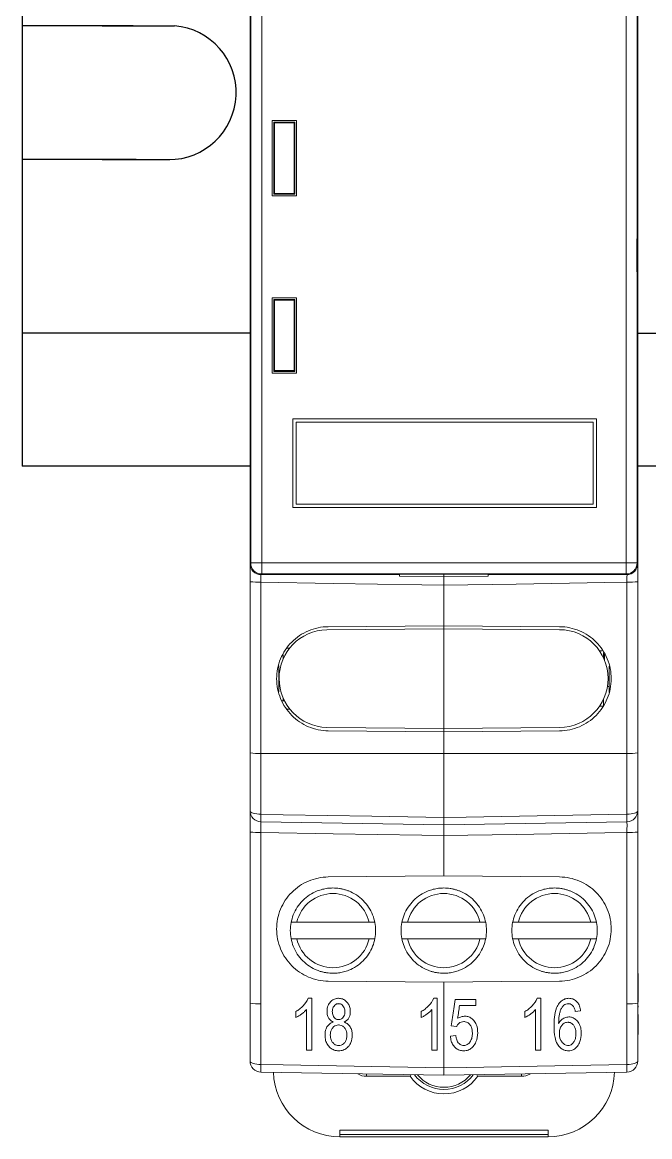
# Model space of a CAD drawing. Header units: millimetres. Extents: x -72 to 2978, y -1067 to 2817.
# Drawn here: x 66.3 to 94.6, y 1376 to 1426.4 of the extents above; entities that cross this region are included whole.
import ezdxf

# ---------------------------------------------------------------- set-up
doc = ezdxf.new("R2010")
doc.units = ezdxf.units.MM

msp = doc.modelspace()

# ---------------------------------------------------------------- linework, layer by layer
at = {"color": 7, "linetype": 'Continuous', "lineweight": 15}
for p, q in [((76.542, 1445.724), (76.542, 1401.924)), ((76.542, 1445.58), (76.542, 1402.068)), ((76.571, 1401.953), (76.571, 1445.695)), ((77.071, 1445.695), (77.071, 1401.953)), ((93.512, 1401.953), (93.512, 1445.695)), ((94.012, 1445.695), (94.012, 1401.953)), ((94.042, 1401.924), (94.042, 1445.724)), ((94.042, 1402.068), (94.042, 1445.58)), ((77.542, 1418.524), (77.542, 1421.924)), ((77.542, 1421.924), (78.642, 1421.924)), ((77.652, 1421.814), (77.617, 1421.849)), ((77.617, 1421.849), (77.617, 1418.599)), ((78.567, 1421.849), (77.617, 1421.849)), ((77.652, 1421.814), (77.652, 1418.634)), ((78.532, 1421.814), (77.652, 1421.814)), ((78.532, 1421.814), (78.567, 1421.849)), ((78.532, 1418.634), (78.532, 1421.814)), ((78.567, 1418.599), (78.567, 1421.849)), ((78.642, 1421.924), (78.642, 1418.524)), ((78.642, 1418.524), (77.542, 1418.524)), ((77.652, 1418.634), (77.617, 1418.599)), ((77.617, 1418.599), (78.567, 1418.599)), ((77.652, 1418.634), (78.532, 1418.634)), ((78.532, 1418.634), (78.567, 1418.599)), ((77.542, 1413.924), (78.642, 1413.924)), ((77.542, 1410.524), (77.542, 1413.924)), ((77.652, 1413.814), (77.617, 1413.849)), ((78.567, 1413.849), (77.617, 1413.849)), ((77.617, 1413.849), (77.617, 1410.599)), ((78.532, 1413.814), (77.652, 1413.814)), ((77.652, 1413.814), (77.652, 1410.634)), ((78.532, 1413.814), (78.567, 1413.849)), ((78.532, 1410.634), (78.532, 1413.814)), ((78.567, 1410.599), (78.567, 1413.849)), ((78.642, 1413.924), (78.642, 1410.524)), ((78.642, 1410.524), (77.542, 1410.524)), ((77.652, 1410.634), (77.617, 1410.599)), ((77.617, 1410.599), (78.567, 1410.599)), ((77.652, 1410.634), (78.532, 1410.634)), ((78.532, 1410.634), (78.567, 1410.599)), ((92.171, 1408.453), (78.471, 1408.453)), ((78.471, 1408.453), (78.471, 1404.453)), ((92.021, 1408.303), (78.621, 1408.303)), ((78.621, 1408.303), (78.621, 1404.603)), ((92.021, 1404.603), (92.021, 1408.303)), ((92.171, 1404.453), (92.171, 1408.453)), ((78.471, 1404.453), (92.171, 1404.453)), ((78.621, 1404.603), (92.021, 1404.603)), ((76.542, 1401.924), (76.571, 1401.953)), ((77.071, 1401.953), (76.571, 1401.953)), ((77.071, 1401.953), (93.512, 1401.953)), ((77.071, 1401.453), (77.071, 1401.953)), ((94.012, 1401.953), (93.512, 1401.953)), ((93.512, 1401.453), (93.512, 1401.953)), ((94.012, 1401.953), (94.042, 1401.924)), ((77.071, 1401.453), (77.042, 1401.424)), ((77.042, 1401.424), (83.292, 1401.424)), ((93.512, 1401.453), (77.071, 1401.453)), ((83.086, 1401.445), (83.086, 1401.435)), ((87.498, 1401.445), (83.086, 1401.445)), ((83.086, 1401.435), (83.086, 1401.445)), ((83.086, 1401.435), (83.292, 1401.435)), ((83.292, 1401.359), (83.292, 1401.445)), ((85.292, 1401.324), (83.292, 1401.359)), ((85.292, 1401.445), (85.292, 1401.324)), ((87.292, 1401.359), (85.292, 1401.324)), ((87.292, 1401.445), (87.292, 1401.359)), ((87.292, 1401.435), (87.498, 1401.435)), ((87.292, 1401.424), (93.542, 1401.424)), ((87.498, 1401.435), (87.498, 1401.445)), ((87.498, 1401.435), (87.498, 1401.445)), ((93.542, 1401.424), (93.512, 1401.453)), ((76.542, 1393.375), (76.542, 1401.104)), ((77.033, 1401.086), (77.033, 1393.351)), ((85.292, 1400.942), (85.292, 1399.12)), ((93.551, 1393.351), (93.551, 1401.086)), ((94.042, 1401.104), (94.042, 1393.375)), ((79.999, 1398.938), (85.292, 1398.984)), ((85.292, 1399.12), (80.071, 1399.074)), ((85.292, 1399.12), (90.512, 1399.074)), ((85.292, 1398.984), (85.292, 1394.48)), ((85.292, 1398.984), (90.511, 1398.939)), ((78.21, 1398.108), (78.33, 1398.106)), ((92.309, 1397.984), (92.44, 1397.984)), ((92.492, 1397.665), (92.492, 1397.913)), ((77.842, 1397.31), (77.842, 1396.136)), ((92.742, 1396.11), (92.742, 1397.286)), ((92.669, 1396.374), (92.742, 1396.374)), ((78.096, 1395.724), (77.997, 1395.724)), ((92.492, 1395.491), (92.492, 1395.799)), ((78.332, 1395.358), (78.201, 1395.356)), ((92.482, 1395.48), (92.309, 1395.48)), ((80.005, 1394.526), (85.292, 1394.48)), ((85.292, 1394.329), (80.071, 1394.374)), ((85.292, 1394.48), (90.511, 1394.525)), ((85.292, 1394.329), (90.512, 1394.374)), ((85.292, 1394.329), (85.292, 1393.344)), ((76.542, 1390.768), (76.542, 1393.375)), ((77.033, 1393.351), (85.292, 1393.344)), ((77.033, 1393.351), (77.033, 1390.605)), ((93.551, 1393.351), (85.292, 1393.344)), ((85.292, 1393.344), (85.292, 1390.456)), ((93.551, 1390.605), (93.551, 1393.351)), ((94.042, 1393.375), (94.042, 1390.768)), ((85.292, 1390.124), (77.033, 1390.268)), ((93.551, 1390.268), (85.292, 1390.124)), ((76.542, 1382.075), (76.542, 1389.804)), ((77.033, 1389.786), (77.033, 1382.051)), ((85.292, 1389.642), (85.292, 1387.82)), ((93.551, 1382.051), (93.551, 1389.786)), ((94.042, 1389.804), (94.042, 1382.075)), ((85.292, 1387.82), (80.071, 1387.774)), ((85.292, 1387.82), (90.512, 1387.774)), ((78.652, 1385.728), (81.917, 1385.728)), ((83.652, 1385.728), (86.917, 1385.728)), ((88.652, 1385.728), (91.917, 1385.728)), ((81.917, 1384.978), (78.652, 1384.978)), ((86.917, 1384.978), (83.652, 1384.978)), ((91.917, 1384.978), (88.652, 1384.978)), ((85.292, 1383.029), (80.071, 1383.074)), ((94.052, 1383.451), (94.042, 1383.451)), ((94.052, 1383.418), (94.042, 1383.418)), ((94.052, 1382.118), (94.052, 1383.418)), ((85.292, 1383.029), (85.292, 1382.044)), ((76.542, 1379.468), (76.542, 1382.075)), ((77.033, 1382.051), (77.033, 1379.305)), ((79.168, 1382.297), (79.324, 1382.297)), ((84.829, 1382.297), (84.985, 1382.297)), ((85.292, 1382.044), (85.292, 1379.156)), ((86.726, 1382.237), (86.726, 1381.967)), ((89.504, 1382.297), (89.66, 1382.297)), ((93.551, 1379.305), (93.551, 1382.051)), ((94.052, 1382.118), (94.042, 1382.118)), ((94.052, 1382.102), (94.042, 1382.102)), ((94.052, 1382.084), (94.042, 1382.084)), ((94.042, 1382.075), (94.042, 1379.468)), ((91.461, 1381.727), (91.221, 1381.697)), ((94.052, 1381.955), (94.042, 1381.955)), ((94.052, 1381.891), (94.042, 1381.891)), ((94.052, 1381.601), (94.042, 1381.601)), ((94.052, 1381.568), (94.042, 1381.568)), ((94.052, 1381.891), (94.052, 1381.955)), ((94.052, 1380.658), (94.052, 1381.568)), ((85.855, 1381.019), (85.615, 1381.053)), ((85.585, 1380.586), (85.825, 1380.616)), ((94.052, 1380.658), (94.042, 1380.658)), ((94.052, 1380.597), (94.042, 1380.597)), ((94.052, 1380.252), (94.042, 1380.252)), ((94.052, 1380.154), (94.042, 1380.154)), ((79.324, 1379.956), (79.084, 1379.956)), ((84.985, 1379.956), (84.745, 1379.956)), ((89.66, 1379.956), (89.42, 1379.956)), ((94.052, 1379.927), (94.042, 1379.927)), ((85.292, 1378.824), (77.033, 1378.968)), ((83.769, 1378.78), (81.792, 1378.78)), ((93.551, 1378.968), (85.292, 1378.824)), ((88.792, 1378.78), (86.815, 1378.78)), ((80.592, 1376.349), (89.992, 1376.349)), ((80.592, 1376.149), (80.592, 1376.349)), ((89.992, 1376.149), (80.592, 1376.149)), ((80.592, 1376.149), (80.592, 1376.049)), ((89.992, 1376.049), (80.592, 1376.049)), ((89.992, 1376.149), (89.992, 1376.349)), ((89.992, 1376.149), (89.992, 1376.049))]:
    msp.add_line(p, q, dxfattribs=at)
at = {"color": 6}
for p, q in [((66.262, 1435.324), (66.262, 1406.324)), ((76.542, 1412.324), (66.262, 1412.324)), ((76.542, 1406.324), (66.262, 1406.324))]:
    msp.add_line(p, q, dxfattribs=at)
at = {"color": 6, "linetype": 'ByBlock'}
for p, q in [((71.26, 1426.196), (66.262, 1426.196)), ((71.26, 1426.196), (73.134, 1426.196)), ((71.396, 1420.164), (66.262, 1420.164)), ((69.87, 1420.164), (72.922, 1420.164)), ((94.042, 1412.324), (100.195, 1412.324)), ((100.195, 1406.324), (94.042, 1406.324))]:
    msp.add_line(p, q, dxfattribs=at)
for p, q in [((69.87, 1426.196), (72.65, 1426.196)), ((76.542, 1416.58), (76.542, 1410.58)), ((94.042, 1410.58), (94.012, 1416.58))]:
    msp.add_line(p, q)
at = {"color": 102, "linetype": 'Continuous', "lineweight": 15}
for p, q in [((85.292, 1399.12), (85.292, 1398.984)), ((78.038, 1397.798), (78.038, 1397.623)), ((92.545, 1397.54), (92.545, 1397.84)), ((78.038, 1395.845), (78.038, 1395.724)), ((85.292, 1394.48), (85.292, 1394.329)), ((80.473, 1382.048), (80.604, 1382.048)), ((90.966, 1382.049), (90.856, 1382.049)), ((81.792, 1378.78), (81.792, 1378.885)), ((88.792, 1378.885), (88.792, 1378.78))]:
    msp.add_line(p, q, dxfattribs=at)
at = {"color": 7, "linetype": 'Continuous', "lineweight": 15, "flags": 128}
for points in [[(85.292, 1400.942), (84.292, 1400.96), (80.293, 1401.029), (77.033, 1401.086)], [(93.551, 1401.086), (92.551, 1401.069), (88.552, 1400.999), (85.292, 1400.942)], [(77.033, 1390.605), (76.937, 1390.609), (76.844, 1390.618), (76.759, 1390.633), (76.685, 1390.654), (76.624, 1390.678), (76.579, 1390.706), (76.551, 1390.737), (76.542, 1390.768)], [(77.033, 1390.605), (78.033, 1390.587), (82.032, 1390.515), (85.292, 1390.456)], [(85.292, 1390.456), (86.292, 1390.474), (90.291, 1390.546), (93.551, 1390.605)], [(94.042, 1390.768), (94.032, 1390.737), (94.005, 1390.706), (93.959, 1390.678), (93.898, 1390.654), (93.824, 1390.633), (93.739, 1390.618), (93.647, 1390.609), (93.551, 1390.605)], [(85.292, 1389.642), (84.292, 1389.66), (80.293, 1389.729), (77.033, 1389.786)], [(93.551, 1389.786), (92.551, 1389.769), (88.552, 1389.699), (85.292, 1389.642)], [(85.292, 1383.029), (87.901, 1383.051), (90.512, 1383.074)], [(77.033, 1379.305), (76.937, 1379.309), (76.844, 1379.318), (76.759, 1379.333), (76.685, 1379.354), (76.624, 1379.378), (76.579, 1379.406), (76.551, 1379.437), (76.542, 1379.468)], [(77.033, 1379.305), (78.033, 1379.287), (82.032, 1379.215), (85.292, 1379.156)], [(85.292, 1379.156), (86.292, 1379.174), (90.291, 1379.246), (93.551, 1379.305)], [(93.551, 1379.305), (93.647, 1379.309), (93.739, 1379.318), (93.824, 1379.333), (93.898, 1379.354), (93.959, 1379.378), (94.005, 1379.406), (94.032, 1379.437), (94.042, 1379.468)]]:
    msp.add_lwpolyline(points, dxfattribs=at)
at = {"color": 6, "linetype": 'ByBlock'}
msp.add_arc((72.892, 1423.185), 3.021, 269.4277, 85.4019, dxfattribs=at)
at = {"color": 7, "linetype": 'Continuous', "lineweight": 15}
for centre, radius, start, end in [((77.071, 1401.953), 0.5, 180.0016, 269.9983), ((93.512, 1401.953), 0.5, 270.0017, 359.9984), ((76.912, 1404.509), 3.424, 263.7965, 272.0287), ((93.672, 1404.509), 3.424, 267.9713, 276.2035), ((90.492, 1396.732), 2.207, 270.5, 89.5), ((76.912, 1395.913), 2.565, 261.7006, 272.7065), ((93.672, 1395.913), 2.565, 267.2935, 278.2994), ((77.042, 1390.768), 0.5, 180, 269), ((82.847, 1390.437), 5.816, 178.3416, 181.6584), ((93.542, 1390.768), 0.5, 271, 0), ((87.737, 1390.437), 5.816, 358.3416, 1.6584), ((76.912, 1393.209), 3.425, 263.7973, 272.0285), ((93.672, 1393.209), 3.425, 267.9715, 276.2027), ((76.912, 1384.612), 2.564, 261.6988, 272.708), ((93.672, 1384.612), 2.564, 267.292, 278.3012), ((77.042, 1379.468), 0.5, 180, 269), ((82.847, 1379.137), 5.816, 178.3416, 181.6584), ((93.542, 1379.468), 0.5, 271, 0), ((87.737, 1379.137), 5.816, 358.3416, 1.6584), ((80.592, 1379.049), 3, 181.7547, 270), ((85.292, 1379.829), 1.85, 214.5739, 325.4261), ((85.292, 1379.829), 1.65, 216.5266, 323.4734), ((85.292, 1379.829), 1.55, 219.4127, 320.5873), ((89.992, 1379.049), 3, 270, 358.2335)]:
    msp.add_arc(centre, radius, start, end, dxfattribs=at)
at = {"color": 102, "linetype": 'Continuous', "lineweight": 15}
for centre, start, end in [((81.792, 1379.579), 240.7879, 270), ((88.792, 1379.579), 270, 298.966)]:
    msp.add_arc(centre, 0.8, start, end, dxfattribs=at)
at = {"color": 7, "linetype": 'Continuous', "lineweight": 15}
for centre, major_axis, ratio, start_param, end_param in [((77.042, 1401.924), (-0.354, -0.354), 0.999973, 5.497801, 7.06857), ((93.542, 1401.924), (0.354, -0.354), 0.999973, 5.497801, 7.06857), ((80.058, 1396.732), (-1.412, 1.697), 0.999163, 5.615437, 8.706415), ((92.542, 1396.673), (0.142, 0.144), 0.975618, 5.503958, 6.182554)]:
    msp.add_ellipse(centre, major_axis=major_axis, ratio=ratio, start_param=start_param, end_param=end_param, dxfattribs=at)
for points, knots in [([(76.542, 1401.924), (76.542, 1401.861), (76.542, 1401.733), (76.542, 1401.439), (76.542, 1401.216), (76.542, 1401.104)], [0, 0, 0, 0, 0.322195, 0.661098, 1, 1, 1, 1]), ([(94.042, 1401.104), (94.042, 1401.166), (94.042, 1401.34), (94.042, 1401.605), (94.042, 1401.828), (94.042, 1401.901), (94.042, 1401.924)], [0, 0, 0, 0, 0.183153, 0.515053, 0.846973, 1, 1, 1, 1]), ([(85.292, 1401.334), (85.292, 1401.328), (85.292, 1401.296), (85.292, 1401.192), (85.292, 1401.06), (85.292, 1400.973), (85.292, 1400.942)], [0, 0, 0, 0, 0.087417, 0.44514, 0.802841, 1, 1, 1, 1]), ([(85.292, 1400.942), (85.292, 1400.998), (85.292, 1401.109), (85.292, 1401.249), (85.292, 1401.308), (85.292, 1401.334)], [0, 0, 0, 0, 0.359008, 0.718015, 1, 1, 1, 1]), ([(80.071, 1394.374), (79.767, 1394.377), (79.459, 1394.44), (79.038, 1394.618), (78.903, 1394.691), (78.648, 1394.864), (78.531, 1394.961), (78.316, 1395.177), (78.218, 1395.298), (78.049, 1395.553), (77.977, 1395.687), (77.861, 1395.97), (77.816, 1396.119), (77.757, 1396.417), (77.742, 1396.569), (77.742, 1396.877), (77.757, 1397.029), (77.816, 1397.328), (77.86, 1397.476), (77.977, 1397.759), (78.048, 1397.894), (78.216, 1398.148), (78.314, 1398.269), (78.529, 1398.486), (78.646, 1398.583), (78.9, 1398.755), (79.036, 1398.829), (79.456, 1399.007), (79.762, 1399.071), (80.071, 1399.074)], [0, 0, 0, 0, 0.125, 0.125, 0.1875, 0.1875, 0.25, 0.25, 0.3125, 0.3125, 0.375, 0.375, 0.4375, 0.4375, 0.5, 0.5, 0.5625, 0.5625, 0.625, 0.625, 0.6875, 0.6875, 0.75, 0.75, 0.8125, 0.8125, 0.875, 0.875, 1, 1, 1, 1]), ([(90.512, 1394.374), (90.667, 1394.376), (90.819, 1394.392), (91.117, 1394.454), (91.265, 1394.5), (91.547, 1394.619), (91.681, 1394.692), (91.934, 1394.863), (92.054, 1394.962), (92.269, 1395.179), (92.365, 1395.297), (92.535, 1395.553), (92.607, 1395.69), (92.781, 1396.112), (92.842, 1396.419), (92.842, 1396.876), (92.827, 1397.031), (92.767, 1397.331), (92.723, 1397.477), (92.607, 1397.759), (92.534, 1397.897), (92.366, 1398.15), (92.27, 1398.269), (91.945, 1398.597), (91.688, 1398.77), (91.264, 1398.949), (91.119, 1398.994), (90.82, 1399.056), (90.665, 1399.073), (90.512, 1399.074)], [0, 0, 0, 0, 0.0625, 0.0625, 0.125, 0.125, 0.1875, 0.1875, 0.25, 0.25, 0.3125, 0.3125, 0.375, 0.375, 0.5, 0.5, 0.5625, 0.5625, 0.625, 0.625, 0.6875, 0.6875, 0.75, 0.75, 0.875, 0.875, 0.9375, 0.9375, 1, 1, 1, 1]), ([(76.542, 1390.768), (76.542, 1390.768), (76.542, 1390.665), (76.542, 1390.399), (76.542, 1390.293), (76.542, 1390.059), (76.542, 1389.933), (76.542, 1389.804)], [0, 0, 0, 0, 0.5, 0.5, 0.75, 0.75, 1, 1, 1, 1]), ([(94.042, 1389.804), (94.042, 1390.062), (94.042, 1390.311), (94.042, 1390.577), (94.042, 1390.648), (94.042, 1390.743), (94.042, 1390.768), (94.042, 1390.768)], [0, 0, 0, 0, 0.5, 0.5, 0.75, 0.75, 1, 1, 1, 1]), ([(77.033, 1389.786), (77.031, 1389.915), (77.03, 1390.039), (77.03, 1390.217), (77.031, 1390.268), (77.033, 1390.268)], [0, 0, 0, 0, 0.5, 0.5, 1, 1, 1, 1]), ([(85.292, 1390.456), (85.292, 1390.359), (85.292, 1390.275), (85.292, 1390.157), (85.292, 1390.124), (85.292, 1390.124)], [0, 0, 0, 0, 0.5, 0.5, 1, 1, 1, 1]), ([(85.292, 1390.124), (85.292, 1390.124), (85.292, 1390.156), (85.292, 1390.274), (85.292, 1390.359), (85.292, 1390.456)], [0, 0, 0, 0, 0.5, 0.5, 1, 1, 1, 1]), ([(85.292, 1390.124), (85.292, 1390.124), (85.292, 1390.073), (85.292, 1389.896), (85.292, 1389.771), (85.292, 1389.642)], [0, 0, 0, 0, 0.5, 0.5, 1, 1, 1, 1]), ([(85.292, 1389.642), (85.292, 1389.771), (85.292, 1389.895), (85.292, 1390.072), (85.292, 1390.124), (85.292, 1390.124)], [0, 0, 0, 0, 0.5, 0.5, 1, 1, 1, 1]), ([(93.551, 1390.268), (93.553, 1390.268), (93.554, 1390.217), (93.554, 1390.04), (93.553, 1389.915), (93.551, 1389.786)], [0, 0, 0, 0, 0.5, 0.5, 1, 1, 1, 1]), ([(80.071, 1383.074), (79.767, 1383.077), (79.459, 1383.14), (79.038, 1383.318), (78.903, 1383.391), (78.648, 1383.564), (78.531, 1383.661), (78.316, 1383.877), (78.218, 1383.998), (78.049, 1384.253), (77.977, 1384.387), (77.861, 1384.67), (77.816, 1384.819), (77.757, 1385.117), (77.742, 1385.269), (77.742, 1385.577), (77.757, 1385.729), (77.816, 1386.028), (77.86, 1386.176), (77.977, 1386.459), (78.048, 1386.594), (78.216, 1386.848), (78.314, 1386.969), (78.529, 1387.186), (78.646, 1387.283), (78.9, 1387.455), (79.036, 1387.529), (79.456, 1387.707), (79.762, 1387.771), (80.071, 1387.774)], [0, 0, 0, 0, 0.125, 0.125, 0.1875, 0.1875, 0.25, 0.25, 0.3125, 0.3125, 0.375, 0.375, 0.4375, 0.4375, 0.5, 0.5, 0.5625, 0.5625, 0.625, 0.625, 0.6875, 0.6875, 0.75, 0.75, 0.8125, 0.8125, 0.875, 0.875, 1, 1, 1, 1]), ([(90.512, 1383.074), (90.667, 1383.076), (90.819, 1383.092), (91.117, 1383.154), (91.265, 1383.2), (91.547, 1383.319), (91.681, 1383.392), (91.934, 1383.563), (92.054, 1383.662), (92.269, 1383.879), (92.365, 1383.997), (92.535, 1384.253), (92.607, 1384.39), (92.781, 1384.812), (92.842, 1385.119), (92.842, 1385.576), (92.827, 1385.731), (92.767, 1386.031), (92.723, 1386.177), (92.607, 1386.459), (92.534, 1386.597), (92.366, 1386.85), (92.27, 1386.969), (91.945, 1387.297), (91.688, 1387.47), (91.264, 1387.649), (91.119, 1387.694), (90.82, 1387.756), (90.665, 1387.773), (90.512, 1387.774)], [0, 0, 0, 0, 0.0625, 0.0625, 0.125, 0.125, 0.1875, 0.1875, 0.25, 0.25, 0.3125, 0.3125, 0.375, 0.375, 0.5, 0.5, 0.5625, 0.5625, 0.625, 0.625, 0.6875, 0.6875, 0.75, 0.75, 0.875, 0.875, 0.9375, 0.9375, 1, 1, 1, 1]), ([(80.284, 1383.428), (80.235, 1383.429), (80.138, 1383.431), (79.994, 1383.448), (79.852, 1383.475), (79.712, 1383.513), (79.497, 1383.588), (79.219, 1383.732), (78.914, 1383.982), (78.663, 1384.288), (78.487, 1384.63), (78.381, 1384.99), (78.348, 1385.352), (78.381, 1385.715), (78.487, 1386.075), (78.663, 1386.417), (78.914, 1386.723), (79.219, 1386.973), (79.526, 1387.132), (79.804, 1387.222), (80.042, 1387.269), (80.203, 1387.275), (80.284, 1387.278)], [0, 0, 0, 0, 0.024176, 0.048139, 0.072026, 0.095974, 0.120121, 0.185059, 0.250086, 0.315023, 0.38005, 0.439993, 0.500024, 0.559968, 0.619999, 0.684937, 0.749963, 0.814901, 0.879927, 0.92, 0.95981, 1, 1, 1, 1]), ([(80.284, 1387.278), (80.333, 1387.277), (80.43, 1387.274), (80.574, 1387.258), (80.716, 1387.231), (80.856, 1387.193), (81.071, 1387.117), (81.349, 1386.973), (81.654, 1386.723), (81.905, 1386.417), (82.081, 1386.075), (82.187, 1385.716), (82.22, 1385.353), (82.187, 1384.99), (82.081, 1384.63), (81.905, 1384.288), (81.655, 1383.982), (81.349, 1383.732), (81.042, 1383.574), (80.764, 1383.483), (80.526, 1383.436), (80.365, 1383.43), (80.284, 1383.428)], [0, 0, 0, 0, 0.024176, 0.048139, 0.072026, 0.095974, 0.120121, 0.185059, 0.250086, 0.315023, 0.38005, 0.439993, 0.500024, 0.559968, 0.619999, 0.684937, 0.749963, 0.814901, 0.879927, 0.92, 0.95981, 1, 1, 1, 1]), ([(85.284, 1383.428), (85.235, 1383.429), (85.138, 1383.431), (84.994, 1383.448), (84.852, 1383.475), (84.712, 1383.513), (84.497, 1383.588), (84.219, 1383.732), (83.914, 1383.982), (83.663, 1384.288), (83.487, 1384.63), (83.381, 1384.99), (83.348, 1385.352), (83.381, 1385.715), (83.487, 1386.075), (83.663, 1386.417), (83.914, 1386.723), (84.219, 1386.973), (84.526, 1387.132), (84.804, 1387.222), (85.042, 1387.269), (85.203, 1387.275), (85.284, 1387.278)], [0, 0, 0, 0, 0.024176, 0.048139, 0.072026, 0.095974, 0.120121, 0.185059, 0.250086, 0.315023, 0.38005, 0.439993, 0.500024, 0.559968, 0.619999, 0.684937, 0.749963, 0.814901, 0.879927, 0.92, 0.95981, 1, 1, 1, 1]), ([(85.284, 1387.278), (85.333, 1387.277), (85.43, 1387.274), (85.574, 1387.258), (85.716, 1387.231), (85.856, 1387.193), (86.071, 1387.117), (86.349, 1386.973), (86.654, 1386.723), (86.905, 1386.417), (87.081, 1386.075), (87.187, 1385.716), (87.22, 1385.353), (87.187, 1384.99), (87.081, 1384.63), (86.905, 1384.288), (86.655, 1383.982), (86.349, 1383.732), (86.042, 1383.574), (85.764, 1383.483), (85.526, 1383.436), (85.365, 1383.43), (85.284, 1383.428)], [0, 0, 0, 0, 0.024176, 0.048139, 0.072026, 0.095974, 0.120121, 0.185059, 0.250086, 0.315023, 0.38005, 0.439993, 0.500024, 0.559968, 0.619999, 0.684937, 0.749963, 0.814901, 0.879927, 0.92, 0.95981, 1, 1, 1, 1]), ([(90.284, 1383.428), (90.235, 1383.429), (90.138, 1383.431), (89.994, 1383.448), (89.852, 1383.475), (89.712, 1383.513), (89.497, 1383.588), (89.219, 1383.732), (88.914, 1383.982), (88.663, 1384.288), (88.487, 1384.63), (88.381, 1384.99), (88.348, 1385.352), (88.381, 1385.715), (88.487, 1386.075), (88.663, 1386.417), (88.914, 1386.723), (89.219, 1386.973), (89.526, 1387.132), (89.804, 1387.222), (90.042, 1387.269), (90.203, 1387.275), (90.284, 1387.278)], [0, 0, 0, 0, 0.024176, 0.048139, 0.072026, 0.095974, 0.120121, 0.185059, 0.250086, 0.315023, 0.38005, 0.439993, 0.500024, 0.559968, 0.619999, 0.684937, 0.749963, 0.814901, 0.879927, 0.92, 0.95981, 1, 1, 1, 1]), ([(90.284, 1387.278), (90.333, 1387.277), (90.43, 1387.274), (90.574, 1387.258), (90.716, 1387.231), (90.856, 1387.193), (91.071, 1387.117), (91.349, 1386.973), (91.654, 1386.723), (91.905, 1386.417), (92.081, 1386.075), (92.187, 1385.716), (92.22, 1385.353), (92.187, 1384.99), (92.081, 1384.63), (91.905, 1384.288), (91.655, 1383.982), (91.349, 1383.732), (91.042, 1383.574), (90.764, 1383.483), (90.526, 1383.436), (90.365, 1383.43), (90.284, 1383.428)], [0, 0, 0, 0, 0.024176, 0.048139, 0.072026, 0.095974, 0.120121, 0.185059, 0.250086, 0.315023, 0.38005, 0.439993, 0.500024, 0.559968, 0.619999, 0.684937, 0.749963, 0.814901, 0.879927, 0.92, 0.95981, 1, 1, 1, 1]), ([(80.284, 1387.028), (79.905, 1387.028), (79.537, 1386.899), (78.944, 1386.427), (78.736, 1386.097), (78.652, 1385.728)], [0, 0, 0, 0, 0.5, 0.5, 1, 1, 1, 1]), ([(81.917, 1385.728), (81.832, 1386.097), (81.624, 1386.427), (81.031, 1386.899), (80.663, 1387.028), (80.284, 1387.028)], [0, 0, 0, 0, 0.5, 0.5, 1, 1, 1, 1]), ([(85.284, 1387.028), (84.905, 1387.028), (84.537, 1386.899), (83.944, 1386.427), (83.736, 1386.097), (83.652, 1385.728)], [0, 0, 0, 0, 0.5, 0.5, 1, 1, 1, 1]), ([(86.917, 1385.728), (86.832, 1386.097), (86.624, 1386.427), (86.031, 1386.899), (85.663, 1387.028), (85.284, 1387.028)], [0, 0, 0, 0, 0.5, 0.5, 1, 1, 1, 1]), ([(90.284, 1387.028), (89.905, 1387.028), (89.537, 1386.899), (88.944, 1386.427), (88.736, 1386.097), (88.652, 1385.728)], [0, 0, 0, 0, 0.5, 0.5, 1, 1, 1, 1]), ([(91.917, 1385.728), (91.832, 1386.097), (91.624, 1386.427), (91.031, 1386.899), (90.663, 1387.028), (90.284, 1387.028)], [0, 0, 0, 0, 0.5, 0.5, 1, 1, 1, 1]), ([(78.652, 1384.978), (78.736, 1384.608), (78.944, 1384.278), (79.537, 1383.806), (79.905, 1383.678), (80.284, 1383.678)], [0, 0, 0, 0, 0.5, 0.5, 1, 1, 1, 1]), ([(80.284, 1383.678), (80.663, 1383.678), (81.031, 1383.806), (81.624, 1384.278), (81.832, 1384.608), (81.917, 1384.978)], [0, 0, 0, 0, 0.5, 0.5, 1, 1, 1, 1]), ([(83.652, 1384.978), (83.736, 1384.608), (83.944, 1384.278), (84.537, 1383.806), (84.905, 1383.678), (85.284, 1383.678)], [0, 0, 0, 0, 0.5, 0.5, 1, 1, 1, 1]), ([(85.284, 1383.678), (85.663, 1383.678), (86.031, 1383.806), (86.624, 1384.278), (86.832, 1384.608), (86.917, 1384.978)], [0, 0, 0, 0, 0.5, 0.5, 1, 1, 1, 1]), ([(88.652, 1384.978), (88.736, 1384.608), (88.944, 1384.278), (89.537, 1383.806), (89.905, 1383.678), (90.284, 1383.678)], [0, 0, 0, 0, 0.5, 0.5, 1, 1, 1, 1]), ([(90.284, 1383.678), (90.663, 1383.678), (91.031, 1383.806), (91.624, 1384.278), (91.832, 1384.608), (91.917, 1384.978)], [0, 0, 0, 0, 0.5, 0.5, 1, 1, 1, 1]), ([(79.168, 1382.297), (79.112, 1382.17), (79.029, 1382.054), (78.934, 1381.954), (78.885, 1381.903), (78.833, 1381.857), (78.777, 1381.814), (78.722, 1381.771), (78.663, 1381.733), (78.603, 1381.697)], [0, 0, 0, 0, 0.500335, 0.500335, 0.500335, 0.750302, 0.750302, 0.750302, 1, 1, 1, 1]), ([(79.324, 1379.956), (79.324, 1380.048), (79.324, 1380.235), (79.324, 1380.521), (79.324, 1380.816), (79.324, 1381.204), (79.324, 1381.698), (79.324, 1382.092), (79.324, 1382.297)], [0, 0, 0, 0, 0.12047, 0.243906, 0.37041, 0.500076, 0.740119, 1, 1, 1, 1]), ([(80.537, 1382.297), (80.517, 1382.297), (80.497, 1382.296), (80.478, 1382.294), (80.422, 1382.289), (80.366, 1382.273), (80.316, 1382.248), (80.259, 1382.221), (80.208, 1382.18), (80.165, 1382.133), (80.123, 1382.087), (80.089, 1382.032), (80.064, 1381.974), (80.028, 1381.888), (80.016, 1381.792), (80.014, 1381.7)], [0, 0, 0, 0, 0.065755, 0.065755, 0.065755, 0.254168, 0.254168, 0.254168, 0.468613, 0.468613, 0.468613, 0.681703, 0.681703, 0.681703, 1, 1, 1, 1]), ([(80.254, 1381.706), (80.255, 1381.735), (80.256, 1381.764), (80.262, 1381.792), (80.269, 1381.829), (80.281, 1381.866), (80.299, 1381.899), (80.317, 1381.934), (80.342, 1381.966), (80.371, 1381.992), (80.394, 1382.012), (80.42, 1382.029), (80.449, 1382.041), (80.477, 1382.052), (80.508, 1382.055), (80.538, 1382.057)], [0, 0, 0, 0, 0.17141, 0.17141, 0.17141, 0.399207, 0.399207, 0.399207, 0.634505, 0.634505, 0.634505, 0.81784, 0.81784, 0.81784, 1, 1, 1, 1]), ([(81.065, 1381.69), (81.064, 1381.753), (81.059, 1381.816), (81.044, 1381.877), (81.029, 1381.939), (81.004, 1381.998), (80.971, 1382.052), (80.943, 1382.096), (80.909, 1382.137), (80.87, 1382.172), (80.825, 1382.213), (80.772, 1382.247), (80.715, 1382.267), (80.658, 1382.288), (80.597, 1382.295), (80.537, 1382.297)], [0, 0, 0, 0, 0.210197, 0.210197, 0.210197, 0.421737, 0.421737, 0.421737, 0.596064, 0.596064, 0.596064, 0.799645, 0.799645, 0.799645, 1, 1, 1, 1]), ([(80.538, 1382.057), (80.553, 1382.056), (80.569, 1382.055), (80.584, 1382.053), (80.609, 1382.048), (80.634, 1382.039), (80.656, 1382.026), (80.684, 1382.01), (80.709, 1381.989), (80.731, 1381.965), (80.756, 1381.936), (80.777, 1381.903), (80.792, 1381.868), (80.816, 1381.813), (80.823, 1381.751), (80.825, 1381.691)], [0, 0, 0, 0, 0.087293, 0.087293, 0.087293, 0.237061, 0.237061, 0.237061, 0.423087, 0.423087, 0.423087, 0.645352, 0.645352, 0.645352, 1, 1, 1, 1]), ([(84.829, 1382.297), (84.773, 1382.17), (84.69, 1382.054), (84.594, 1381.954), (84.546, 1381.903), (84.494, 1381.857), (84.438, 1381.814), (84.383, 1381.771), (84.324, 1381.733), (84.264, 1381.697)], [0, 0, 0, 0, 0.500723, 0.500723, 0.500723, 0.750495, 0.750495, 0.750495, 1, 1, 1, 1]), ([(84.985, 1379.956), (84.985, 1380.049), (84.985, 1380.237), (84.985, 1380.525), (84.985, 1380.819), (84.985, 1381.207), (84.985, 1381.7), (84.985, 1382.095), (84.985, 1382.297)], [0, 0, 0, 0, 0.121699, 0.245558, 0.371651, 0.500046, 0.743449, 1, 1, 1, 1]), ([(85.795, 1382.237), (85.774, 1382.1), (85.734, 1381.832), (85.673, 1381.437), (85.634, 1381.179), (85.615, 1381.053)], [0, 0, 0, 0, 0.345187, 0.678452, 1, 1, 1, 1]), ([(86.726, 1382.237), (86.567, 1382.237), (86.257, 1382.237), (85.947, 1382.237), (85.795, 1382.237)], [0, 0, 0, 0, 0.512391, 1, 1, 1, 1]), ([(89.504, 1382.297), (89.449, 1382.171), (89.366, 1382.055), (89.27, 1381.955), (89.222, 1381.904), (89.169, 1381.857), (89.114, 1381.814), (89.059, 1381.771), (89, 1381.733), (88.94, 1381.697)], [0, 0, 0, 0, 0.499499, 0.499499, 0.499499, 0.749886, 0.749886, 0.749886, 1, 1, 1, 1]), ([(89.66, 1379.956), (89.66, 1380.048), (89.66, 1380.236), (89.66, 1380.523), (89.66, 1380.817), (89.66, 1381.205), (89.66, 1381.699), (89.66, 1382.094), (89.66, 1382.297)], [0, 0, 0, 0, 0.121062, 0.244704, 0.37101, 0.50006, 0.741832, 1, 1, 1, 1]), ([(90.93, 1382.297), (90.897, 1382.296), (90.863, 1382.294), (90.831, 1382.289), (90.776, 1382.279), (90.722, 1382.259), (90.673, 1382.232), (90.603, 1382.193), (90.544, 1382.137), (90.494, 1382.075), (90.445, 1382.013), (90.405, 1381.943), (90.376, 1381.87), (90.322, 1381.734), (90.295, 1381.588), (90.28, 1381.443), (90.266, 1381.313), (90.261, 1381.182), (90.26, 1381.052)], [0, 0, 0, 0, 0.061961, 0.061961, 0.061961, 0.167905, 0.167905, 0.167905, 0.319669, 0.319669, 0.319669, 0.470138, 0.470138, 0.470138, 0.749646, 0.749646, 0.749646, 1, 1, 1, 1]), ([(90.575, 1381.804), (90.586, 1381.826), (90.598, 1381.848), (90.61, 1381.868), (90.635, 1381.911), (90.667, 1381.95), (90.704, 1381.983), (90.731, 1382.006), (90.762, 1382.025), (90.796, 1382.038), (90.829, 1382.051), (90.865, 1382.056), (90.9, 1382.057)], [0, 0, 0, 0, 0.167214, 0.167214, 0.167214, 0.508977, 0.508977, 0.508977, 0.755073, 0.755073, 0.755073, 1, 1, 1, 1]), ([(90.9, 1382.057), (90.932, 1382.056), (90.963, 1382.052), (90.993, 1382.042), (91.024, 1382.031), (91.053, 1382.014), (91.078, 1381.993), (91.094, 1381.979), (91.109, 1381.964), (91.123, 1381.948)], [0, 0, 0, 0, 0.366478, 0.366478, 0.366478, 0.749796, 0.749796, 0.749796, 1, 1, 1, 1]), ([(91.461, 1381.727), (91.457, 1381.763), (91.452, 1381.799), (91.444, 1381.835), (91.428, 1381.909), (91.402, 1381.983), (91.364, 1382.049), (91.337, 1382.094), (91.303, 1382.136), (91.264, 1382.172), (91.219, 1382.213), (91.166, 1382.246), (91.108, 1382.267), (91.052, 1382.288), (90.99, 1382.295), (90.93, 1382.297)], [0, 0, 0, 0, 0.126815, 0.126815, 0.126815, 0.392507, 0.392507, 0.392507, 0.576716, 0.576716, 0.576716, 0.789851, 0.789851, 0.789851, 1, 1, 1, 1]), ([(78.603, 1381.427), (78.649, 1381.448), (78.694, 1381.472), (78.737, 1381.499), (78.779, 1381.525), (78.821, 1381.554), (78.861, 1381.584), (78.901, 1381.614), (78.941, 1381.645), (78.978, 1381.679), (79.016, 1381.713), (79.051, 1381.749), (79.084, 1381.787)], [0, 0, 0, 0, 0.251365, 0.251365, 0.251365, 0.500161, 0.500161, 0.500161, 0.749907, 0.749907, 0.749907, 1, 1, 1, 1]), ([(78.603, 1381.697), (78.603, 1381.651), (78.603, 1381.561), (78.603, 1381.471), (78.603, 1381.427)], [0, 0, 0, 0, 0.506558, 1, 1, 1, 1]), ([(79.084, 1381.787), (79.084, 1381.678), (79.084, 1381.462), (79.084, 1381.144), (79.084, 1380.834), (79.084, 1380.533), (79.084, 1380.241), (79.084, 1380.05), (79.084, 1379.956)], [0, 0, 0, 0, 0.176706, 0.34924, 0.517713, 0.682244, 0.84296, 1, 1, 1, 1]), ([(80.014, 1381.7), (80.015, 1381.671), (80.015, 1381.642), (80.019, 1381.613), (80.025, 1381.554), (80.04, 1381.495), (80.066, 1381.441), (80.087, 1381.397), (80.116, 1381.357), (80.15, 1381.323), (80.191, 1381.281), (80.243, 1381.25), (80.295, 1381.224)], [0, 0, 0, 0, 0.14643, 0.14643, 0.14643, 0.452509, 0.452509, 0.452509, 0.699952, 0.699952, 0.699952, 1, 1, 1, 1]), ([(80.541, 1381.337), (80.529, 1381.337), (80.516, 1381.338), (80.504, 1381.339), (80.477, 1381.342), (80.451, 1381.351), (80.427, 1381.363), (80.395, 1381.379), (80.366, 1381.403), (80.343, 1381.43), (80.319, 1381.457), (80.3, 1381.489), (80.287, 1381.522), (80.263, 1381.58), (80.256, 1381.644), (80.254, 1381.706)], [0, 0, 0, 0, 0.069061, 0.069061, 0.069061, 0.223285, 0.223285, 0.223285, 0.430526, 0.430526, 0.430526, 0.636363, 0.636363, 0.636363, 1, 1, 1, 1]), ([(80.825, 1381.691), (80.823, 1381.658), (80.822, 1381.625), (80.816, 1381.594), (80.809, 1381.557), (80.796, 1381.522), (80.779, 1381.49), (80.761, 1381.458), (80.738, 1381.428), (80.711, 1381.403), (80.688, 1381.382), (80.661, 1381.365), (80.632, 1381.353), (80.604, 1381.342), (80.572, 1381.338), (80.541, 1381.337)], [0, 0, 0, 0, 0.192679, 0.192679, 0.192679, 0.412146, 0.412146, 0.412146, 0.630474, 0.630474, 0.630474, 0.815594, 0.815594, 0.815594, 1, 1, 1, 1]), ([(80.787, 1381.224), (80.797, 1381.229), (80.808, 1381.235), (80.818, 1381.24), (80.862, 1381.263), (80.903, 1381.293), (80.937, 1381.329), (80.972, 1381.365), (81, 1381.408), (81.02, 1381.453), (81.053, 1381.527), (81.063, 1381.61), (81.065, 1381.69)], [0, 0, 0, 0, 0.059796, 0.059796, 0.059796, 0.317434, 0.317434, 0.317434, 0.575857, 0.575857, 0.575857, 1, 1, 1, 1]), ([(84.264, 1381.427), (84.31, 1381.448), (84.355, 1381.472), (84.398, 1381.499), (84.441, 1381.525), (84.482, 1381.554), (84.522, 1381.584), (84.563, 1381.614), (84.602, 1381.645), (84.639, 1381.679), (84.677, 1381.713), (84.712, 1381.749), (84.745, 1381.787)], [0, 0, 0, 0, 0.251528, 0.251528, 0.251528, 0.500487, 0.500487, 0.500487, 0.750071, 0.750071, 0.750071, 1, 1, 1, 1]), ([(84.264, 1381.697), (84.264, 1381.651), (84.264, 1381.561), (84.264, 1381.471), (84.264, 1381.427)], [0, 0, 0, 0, 0.503066, 1, 1, 1, 1]), ([(84.745, 1381.787), (84.745, 1381.681), (84.745, 1381.473), (84.745, 1381.166), (84.745, 1380.809), (84.745, 1380.405), (84.745, 1380.104), (84.745, 1379.956)], [0, 0, 0, 0, 0.170808, 0.337447, 0.499991, 0.753266, 1, 1, 1, 1]), ([(85.91, 1381.396), (85.924, 1381.49), (85.953, 1381.68), (85.982, 1381.87), (85.996, 1381.967)], [0, 0, 0, 0, 0.493551, 1, 1, 1, 1]), ([(85.996, 1381.967), (86.115, 1381.967), (86.358, 1381.967), (86.601, 1381.967), (86.726, 1381.967)], [0, 0, 0, 0, 0.4875, 1, 1, 1, 1]), ([(88.94, 1381.427), (89.03, 1381.47), (89.116, 1381.524), (89.197, 1381.583), (89.237, 1381.613), (89.277, 1381.645), (89.314, 1381.679), (89.352, 1381.712), (89.387, 1381.749), (89.42, 1381.787)], [0, 0, 0, 0, 0.499569, 0.499569, 0.499569, 0.74961, 0.74961, 0.74961, 1, 1, 1, 1]), ([(88.94, 1381.697), (88.94, 1381.651), (88.94, 1381.561), (88.94, 1381.471), (88.94, 1381.427)], [0, 0, 0, 0, 0.503841, 1, 1, 1, 1]), ([(89.42, 1381.787), (89.42, 1381.681), (89.42, 1381.473), (89.42, 1381.166), (89.42, 1380.809), (89.42, 1380.405), (89.42, 1380.104), (89.42, 1379.956)], [0, 0, 0, 0, 0.170998, 0.337633, 0.499989, 0.753379, 1, 1, 1, 1]), ([(90.468, 1381.16), (90.469, 1381.215), (90.47, 1381.27), (90.473, 1381.325), (90.476, 1381.379), (90.481, 1381.434), (90.489, 1381.488), (90.497, 1381.542), (90.506, 1381.596), (90.52, 1381.649), (90.533, 1381.702), (90.553, 1381.754), (90.575, 1381.804)], [0, 0, 0, 0, 0.251225, 0.251225, 0.251225, 0.501106, 0.501106, 0.501106, 0.750212, 0.750212, 0.750212, 1, 1, 1, 1]), ([(91.123, 1381.948), (91.151, 1381.912), (91.172, 1381.871), (91.187, 1381.829), (91.195, 1381.807), (91.201, 1381.785), (91.207, 1381.763), (91.212, 1381.741), (91.217, 1381.719), (91.221, 1381.697)], [0, 0, 0, 0, 0.500381, 0.500381, 0.500381, 0.750413, 0.750413, 0.750413, 1, 1, 1, 1]), ([(80.295, 1381.224), (80.263, 1381.213), (80.232, 1381.201), (80.202, 1381.186), (80.15, 1381.158), (80.103, 1381.119), (80.064, 1381.075), (80.026, 1381.03), (79.996, 1380.979), (79.974, 1380.924), (79.937, 1380.833), (79.925, 1380.733), (79.924, 1380.635)], [0, 0, 0, 0, 0.131508, 0.131508, 0.131508, 0.367648, 0.367648, 0.367648, 0.601923, 0.601923, 0.601923, 1, 1, 1, 1]), ([(80.164, 1380.636), (80.165, 1380.682), (80.168, 1380.729), (80.178, 1380.774), (80.189, 1380.821), (80.206, 1380.867), (80.23, 1380.908), (80.254, 1380.95), (80.286, 1380.988), (80.322, 1381.019), (80.352, 1381.044), (80.386, 1381.064), (80.422, 1381.077), (80.458, 1381.09), (80.497, 1381.095), (80.535, 1381.096)], [0, 0, 0, 0, 0.212657, 0.212657, 0.212657, 0.432528, 0.432528, 0.432528, 0.652542, 0.652542, 0.652542, 0.827175, 0.827175, 0.827175, 1, 1, 1, 1]), ([(80.535, 1381.096), (80.556, 1381.096), (80.578, 1381.095), (80.599, 1381.091), (80.633, 1381.084), (80.667, 1381.072), (80.697, 1381.055), (80.739, 1381.032), (80.775, 1380.999), (80.806, 1380.963), (80.837, 1380.927), (80.862, 1380.885), (80.878, 1380.841), (80.904, 1380.773), (80.913, 1380.699), (80.915, 1380.626)], [0, 0, 0, 0, 0.094605, 0.094605, 0.094605, 0.247608, 0.247608, 0.247608, 0.459716, 0.459716, 0.459716, 0.671766, 0.671766, 0.671766, 1, 1, 1, 1]), ([(81.155, 1380.627), (81.154, 1380.686), (81.15, 1380.746), (81.138, 1380.804), (81.126, 1380.862), (81.107, 1380.919), (81.079, 1380.971), (81.048, 1381.028), (81.006, 1381.082), (80.956, 1381.125), (80.907, 1381.167), (80.847, 1381.199), (80.787, 1381.224)], [0, 0, 0, 0, 0.239042, 0.239042, 0.239042, 0.475421, 0.475421, 0.475421, 0.739036, 0.739036, 0.739036, 1, 1, 1, 1]), ([(85.855, 1381.019), (85.864, 1381.036), (85.873, 1381.053), (85.884, 1381.07), (85.906, 1381.105), (85.933, 1381.137), (85.965, 1381.164), (85.996, 1381.189), (86.031, 1381.21), (86.068, 1381.225), (86.105, 1381.239), (86.145, 1381.245), (86.185, 1381.247)], [0, 0, 0, 0, 0.138969, 0.138969, 0.138969, 0.434096, 0.434096, 0.434096, 0.716688, 0.716688, 0.716688, 1, 1, 1, 1]), ([(86.252, 1381.487), (86.193, 1381.485), (86.133, 1381.479), (86.076, 1381.464), (86.047, 1381.456), (86.018, 1381.447), (85.991, 1381.435), (85.963, 1381.423), (85.936, 1381.41), (85.91, 1381.396)], [0, 0, 0, 0, 0.498937, 0.498937, 0.498937, 0.749923, 0.749923, 0.749923, 1, 1, 1, 1]), ([(86.185, 1381.247), (86.208, 1381.246), (86.232, 1381.244), (86.254, 1381.24), (86.29, 1381.234), (86.324, 1381.222), (86.355, 1381.205), (86.395, 1381.182), (86.432, 1381.151), (86.461, 1381.115), (86.491, 1381.08), (86.514, 1381.039), (86.531, 1380.997), (86.564, 1380.912), (86.574, 1380.82), (86.576, 1380.73)], [0, 0, 0, 0, 0.094094, 0.094094, 0.094094, 0.240032, 0.240032, 0.240032, 0.431022, 0.431022, 0.431022, 0.620735, 0.620735, 0.620735, 1, 1, 1, 1]), ([(86.816, 1380.743), (86.814, 1380.831), (86.808, 1380.92), (86.786, 1381.005), (86.768, 1381.075), (86.742, 1381.144), (86.704, 1381.206), (86.666, 1381.269), (86.617, 1381.326), (86.561, 1381.373), (86.518, 1381.408), (86.469, 1381.438), (86.416, 1381.458), (86.364, 1381.477), (86.308, 1381.485), (86.252, 1381.487)], [0, 0, 0, 0, 0.257397, 0.257397, 0.257397, 0.467928, 0.467928, 0.467928, 0.680252, 0.680252, 0.680252, 0.840495, 0.840495, 0.840495, 1, 1, 1, 1]), ([(90.26, 1381.052), (90.262, 1380.875), (90.271, 1380.698), (90.308, 1380.526), (90.329, 1380.425), (90.361, 1380.324), (90.413, 1380.234), (90.453, 1380.165), (90.505, 1380.102), (90.566, 1380.05), (90.612, 1380.01), (90.667, 1379.978), (90.726, 1379.957), (90.783, 1379.936), (90.846, 1379.928), (90.908, 1379.926)], [0, 0, 0, 0, 0.364484, 0.364484, 0.364484, 0.580768, 0.580768, 0.580768, 0.74672, 0.74672, 0.74672, 0.873903, 0.873903, 0.873903, 1, 1, 1, 1]), ([(90.928, 1381.457), (90.865, 1381.454), (90.8, 1381.443), (90.741, 1381.418), (90.688, 1381.395), (90.638, 1381.364), (90.596, 1381.325), (90.545, 1381.278), (90.503, 1381.22), (90.468, 1381.16)], [0, 0, 0, 0, 0.335259, 0.335259, 0.335259, 0.634012, 0.634012, 0.634012, 1, 1, 1, 1]), ([(90.501, 1380.719), (90.502, 1380.777), (90.506, 1380.836), (90.52, 1380.893), (90.532, 1380.94), (90.55, 1380.987), (90.576, 1381.029), (90.602, 1381.072), (90.637, 1381.111), (90.676, 1381.143), (90.704, 1381.166), (90.737, 1381.185), (90.771, 1381.198), (90.806, 1381.21), (90.843, 1381.216), (90.88, 1381.217)], [0, 0, 0, 0, 0.253839, 0.253839, 0.253839, 0.466786, 0.466786, 0.466786, 0.685205, 0.685205, 0.685205, 0.842614, 0.842614, 0.842614, 1, 1, 1, 1]), ([(90.88, 1381.217), (90.899, 1381.216), (90.918, 1381.215), (90.936, 1381.212), (90.969, 1381.206), (91.002, 1381.195), (91.031, 1381.179), (91.07, 1381.157), (91.105, 1381.127), (91.134, 1381.093), (91.163, 1381.058), (91.186, 1381.02), (91.203, 1380.978), (91.239, 1380.892), (91.249, 1380.795), (91.251, 1380.701)], [0, 0, 0, 0, 0.078816, 0.078816, 0.078816, 0.218418, 0.218418, 0.218418, 0.408338, 0.408338, 0.408338, 0.596729, 0.596729, 0.596729, 1, 1, 1, 1]), ([(91.491, 1380.71), (91.489, 1380.795), (91.484, 1380.88), (91.464, 1380.963), (91.446, 1381.035), (91.419, 1381.107), (91.381, 1381.171), (91.342, 1381.236), (91.292, 1381.295), (91.234, 1381.343), (91.192, 1381.378), (91.143, 1381.408), (91.091, 1381.427), (91.04, 1381.447), (90.984, 1381.455), (90.928, 1381.457)], [0, 0, 0, 0, 0.246947, 0.246947, 0.246947, 0.463864, 0.463864, 0.463864, 0.681836, 0.681836, 0.681836, 0.841235, 0.841235, 0.841235, 1, 1, 1, 1]), ([(79.924, 1380.635), (79.926, 1380.555), (79.933, 1380.473), (79.953, 1380.396), (79.971, 1380.329), (80, 1380.264), (80.037, 1380.205), (80.07, 1380.153), (80.11, 1380.106), (80.157, 1380.065), (80.209, 1380.02), (80.271, 1379.983), (80.336, 1379.96), (80.401, 1379.937), (80.472, 1379.928), (80.541, 1379.926)], [0, 0, 0, 0, 0.230696, 0.230696, 0.230696, 0.430868, 0.430868, 0.430868, 0.606696, 0.606696, 0.606696, 0.804666, 0.804666, 0.804666, 1, 1, 1, 1]), ([(80.541, 1380.166), (80.523, 1380.166), (80.505, 1380.167), (80.488, 1380.17), (80.454, 1380.175), (80.42, 1380.186), (80.389, 1380.202), (80.345, 1380.224), (80.307, 1380.258), (80.275, 1380.295), (80.243, 1380.332), (80.218, 1380.375), (80.2, 1380.421), (80.174, 1380.489), (80.166, 1380.563), (80.164, 1380.636)], [0, 0, 0, 0, 0.076916, 0.076916, 0.076916, 0.229453, 0.229453, 0.229453, 0.449737, 0.449737, 0.449737, 0.669177, 0.669177, 0.669177, 1, 1, 1, 1]), ([(80.541, 1379.926), (80.56, 1379.926), (80.58, 1379.927), (80.599, 1379.928), (80.666, 1379.934), (80.734, 1379.952), (80.794, 1379.98), (80.862, 1380.013), (80.923, 1380.061), (80.974, 1380.116), (81.024, 1380.171), (81.065, 1380.235), (81.094, 1380.303), (81.137, 1380.404), (81.152, 1380.517), (81.155, 1380.627)], [0, 0, 0, 0, 0.054153, 0.054153, 0.054153, 0.245981, 0.245981, 0.245981, 0.462453, 0.462453, 0.462453, 0.677731, 0.677731, 0.677731, 1, 1, 1, 1]), ([(80.915, 1380.626), (80.913, 1380.58), (80.911, 1380.533), (80.901, 1380.488), (80.891, 1380.442), (80.875, 1380.396), (80.851, 1380.354), (80.827, 1380.313), (80.795, 1380.275), (80.758, 1380.244), (80.729, 1380.219), (80.694, 1380.199), (80.657, 1380.185), (80.62, 1380.172), (80.58, 1380.167), (80.541, 1380.166)], [0, 0, 0, 0, 0.211361, 0.211361, 0.211361, 0.428763, 0.428763, 0.428763, 0.647814, 0.647814, 0.647814, 0.824442, 0.824442, 0.824442, 1, 1, 1, 1]), ([(85.585, 1380.586), (85.592, 1380.513), (85.603, 1380.44), (85.624, 1380.369), (85.643, 1380.304), (85.671, 1380.24), (85.709, 1380.183), (85.741, 1380.134), (85.781, 1380.09), (85.826, 1380.052), (85.874, 1380.011), (85.931, 1379.978), (85.992, 1379.956), (86.052, 1379.935), (86.117, 1379.928), (86.181, 1379.926)], [0, 0, 0, 0, 0.224469, 0.224469, 0.224469, 0.434073, 0.434073, 0.434073, 0.612555, 0.612555, 0.612555, 0.807173, 0.807173, 0.807173, 1, 1, 1, 1]), ([(86.179, 1380.166), (86.154, 1380.167), (86.129, 1380.169), (86.105, 1380.176), (86.074, 1380.184), (86.046, 1380.198), (86.02, 1380.215), (85.989, 1380.236), (85.961, 1380.263), (85.938, 1380.293), (85.898, 1380.343), (85.873, 1380.404), (85.855, 1380.465), (85.84, 1380.514), (85.832, 1380.565), (85.825, 1380.616)], [0, 0, 0, 0, 0.11643, 0.11643, 0.11643, 0.263301, 0.263301, 0.263301, 0.442447, 0.442447, 0.442447, 0.752374, 0.752374, 0.752374, 1, 1, 1, 1]), ([(86.576, 1380.73), (86.575, 1380.663), (86.57, 1380.596), (86.556, 1380.531), (86.542, 1380.469), (86.519, 1380.409), (86.485, 1380.355), (86.458, 1380.311), (86.423, 1380.271), (86.382, 1380.238), (86.354, 1380.216), (86.321, 1380.197), (86.287, 1380.184), (86.253, 1380.172), (86.215, 1380.167), (86.179, 1380.166)], [0, 0, 0, 0, 0.262462, 0.262462, 0.262462, 0.512519, 0.512519, 0.512519, 0.716795, 0.716795, 0.716795, 0.858692, 0.858692, 0.858692, 1, 1, 1, 1]), ([(86.181, 1379.926), (86.221, 1379.927), (86.26, 1379.929), (86.299, 1379.936), (86.36, 1379.948), (86.42, 1379.971), (86.472, 1380.003), (86.525, 1380.035), (86.571, 1380.077), (86.61, 1380.123), (86.662, 1380.185), (86.704, 1380.255), (86.736, 1380.329), (86.792, 1380.458), (86.813, 1380.602), (86.816, 1380.743)], [0, 0, 0, 0, 0.09971, 0.09971, 0.09971, 0.259375, 0.259375, 0.259375, 0.41763, 0.41763, 0.41763, 0.627535, 0.627535, 0.627535, 1, 1, 1, 1]), ([(90.896, 1380.166), (90.886, 1380.166), (90.876, 1380.166), (90.867, 1380.167), (90.831, 1380.17), (90.796, 1380.18), (90.764, 1380.195), (90.716, 1380.219), (90.674, 1380.254), (90.639, 1380.294), (90.604, 1380.334), (90.575, 1380.379), (90.554, 1380.428), (90.515, 1380.518), (90.502, 1380.62), (90.501, 1380.719)], [0, 0, 0, 0, 0.037243, 0.037243, 0.037243, 0.176331, 0.176331, 0.176331, 0.389173, 0.389173, 0.389173, 0.600094, 0.600094, 0.600094, 1, 1, 1, 1]), ([(91.251, 1380.701), (91.249, 1380.626), (91.244, 1380.549), (91.223, 1380.476), (91.21, 1380.429), (91.191, 1380.383), (91.165, 1380.342), (91.139, 1380.3), (91.107, 1380.262), (91.069, 1380.231), (91.045, 1380.212), (91.018, 1380.195), (90.988, 1380.183), (90.959, 1380.172), (90.927, 1380.167), (90.896, 1380.166)], [0, 0, 0, 0, 0.323558, 0.323558, 0.323558, 0.531111, 0.531111, 0.531111, 0.737061, 0.737061, 0.737061, 0.868278, 0.868278, 0.868278, 1, 1, 1, 1]), ([(90.908, 1379.926), (90.95, 1379.927), (90.991, 1379.93), (91.031, 1379.941), (91.09, 1379.955), (91.146, 1379.981), (91.195, 1380.015), (91.244, 1380.049), (91.286, 1380.092), (91.321, 1380.139), (91.368, 1380.202), (91.403, 1380.273), (91.43, 1380.346), (91.472, 1380.461), (91.488, 1380.587), (91.491, 1380.71)], [0, 0, 0, 0, 0.112034, 0.112034, 0.112034, 0.276076, 0.276076, 0.276076, 0.439256, 0.439256, 0.439256, 0.655588, 0.655588, 0.655588, 1, 1, 1, 1]), ([(85.292, 1379.156), (85.292, 1379.059), (85.292, 1378.975), (85.292, 1378.857), (85.292, 1378.824), (85.292, 1378.824)], [0, 0, 0, 0, 0.5, 0.5, 1, 1, 1, 1]), ([(85.292, 1378.824), (85.292, 1378.824), (85.292, 1378.856), (85.292, 1378.974), (85.292, 1379.059), (85.292, 1379.156)], [0, 0, 0, 0, 0.5, 0.5, 1, 1, 1, 1]), ([(83.769, 1378.78), (83.769, 1378.78), (83.78, 1378.801), (83.793, 1378.826), (83.805, 1378.847), (83.806, 1378.85)], [0, 0, 0, 0, 0.038209, 0.854369, 1, 1, 1, 1]), ([(86.815, 1378.78), (86.814, 1378.78), (86.803, 1378.801), (86.79, 1378.826), (86.779, 1378.847), (86.777, 1378.85)], [0, 0, 0, 0, 0.038209, 0.854369, 1, 1, 1, 1])]:
    msp.add_open_spline(points, degree=3, knots=knots, dxfattribs=at)
at = {"color": 102, "linetype": 'Continuous', "lineweight": 15}
for points, knots in [([(77.033, 1401.086), (77.032, 1401.142), (77.031, 1401.252), (77.03, 1401.37), (77.03, 1401.414), (77.03, 1401.423)], [0, 0, 0, 0, 0.440566, 0.881035, 1, 1, 1, 1]), ([(93.554, 1401.427), (93.554, 1401.398), (93.554, 1401.328), (93.552, 1401.203), (93.551, 1401.117), (93.551, 1401.086)], [0, 0, 0, 0, 0.325567, 0.760139, 1, 1, 1, 1])]:
    msp.add_open_spline(points, degree=3, knots=knots, dxfattribs=at)
at = {"color": 7, "linetype": 'Continuous', "lineweight": 15}
for points in [[(78.396, 1385.728), (78.453, 1385.728), (78.551, 1385.728), (78.652, 1385.728)], [(81.917, 1385.728), (82.018, 1385.728), (82.116, 1385.728), (82.172, 1385.728)], [(83.396, 1385.728), (83.453, 1385.728), (83.551, 1385.728), (83.652, 1385.728)], [(86.917, 1385.728), (87.018, 1385.728), (87.116, 1385.728), (87.172, 1385.728)], [(88.396, 1385.728), (88.453, 1385.728), (88.551, 1385.728), (88.652, 1385.728)], [(91.917, 1385.728), (92.018, 1385.728), (92.116, 1385.728), (92.172, 1385.728)], [(78.652, 1384.978), (78.551, 1384.978), (78.453, 1384.978), (78.396, 1384.978)], [(82.172, 1384.978), (82.116, 1384.978), (82.018, 1384.978), (81.917, 1384.978)], [(83.652, 1384.978), (83.551, 1384.978), (83.453, 1384.978), (83.396, 1384.978)], [(87.172, 1384.978), (87.116, 1384.978), (87.018, 1384.978), (86.917, 1384.978)], [(88.652, 1384.978), (88.551, 1384.978), (88.453, 1384.978), (88.396, 1384.978)], [(92.172, 1384.978), (92.116, 1384.978), (92.018, 1384.978), (91.917, 1384.978)]]:
    msp.add_open_spline(points, degree=3, dxfattribs=at)

doc.saveas('drawing.dxf')
